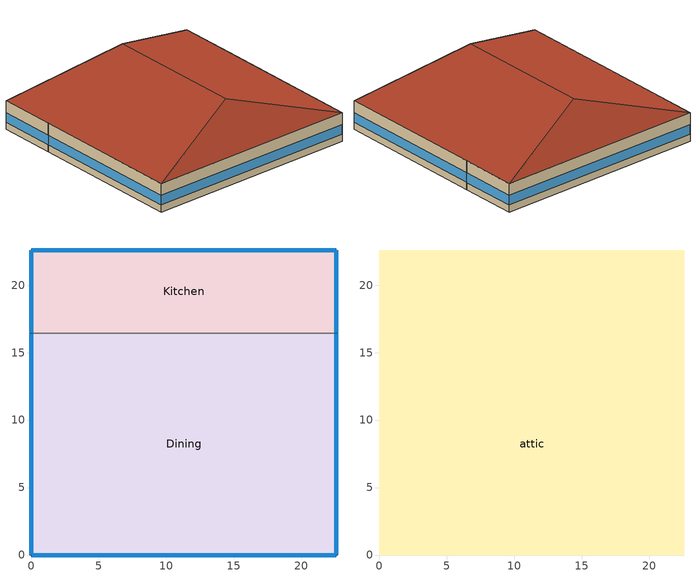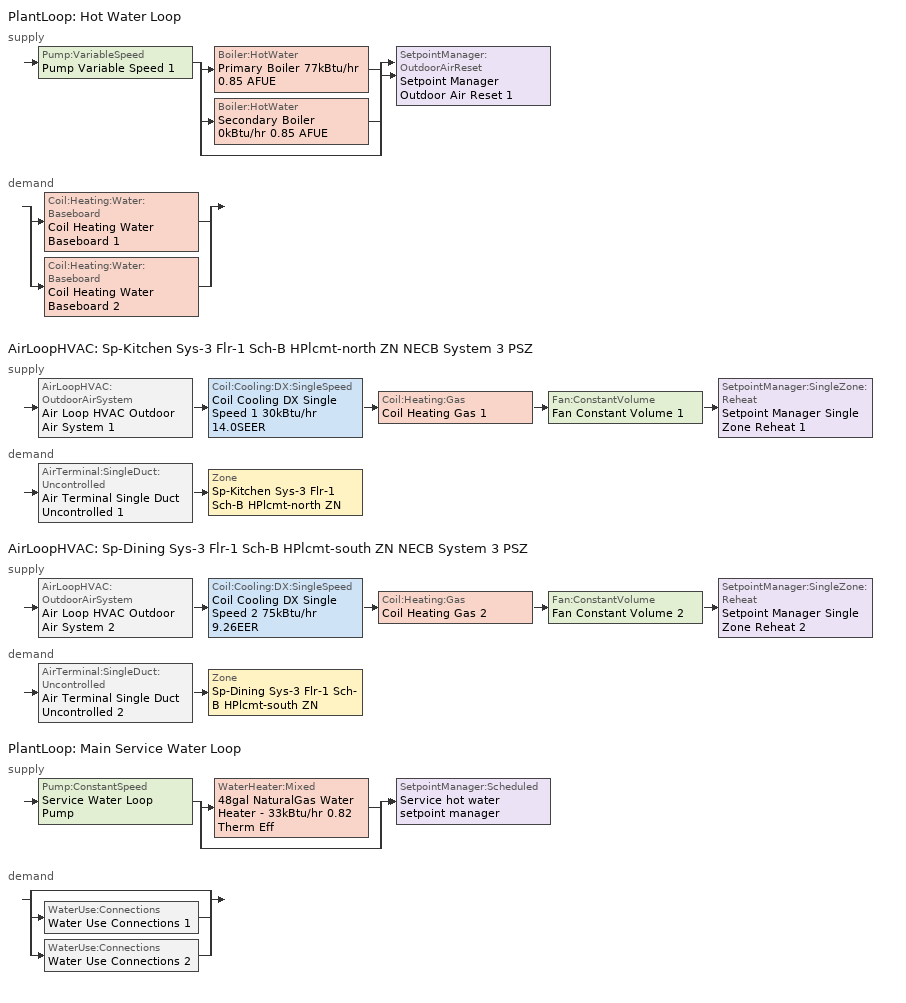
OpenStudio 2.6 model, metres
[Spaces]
Kitchen
 floor ground: 22.61,22.61 22.61,16.44 0,16.44 0,22.61 z0
 wall outside: 22.61,16.44 22.61,22.61 0,22.61 0,16.44 z0:3.05
 wall to Dining: 0,16.44 22.61,16.44 z0:3.05
 window: 22.61,16.47 22.61,22.58 / 0,22.58 0,16.47 z0.76:1.79; 22.58,22.61 0.03,22.61 z0.76:1.78
Dining
 floor ground: 22.61,16.44 22.61,0 0,0 0,16.44 z0
 wall outside: 0,16.44 0,0 22.61,0 22.61,16.44 z0:3.05
 window: 22.61,0.03 22.61,16.42 / 0.03,0 22.58,0 / 0,16.42 0,0.03 z0.76:1.78
attic
 floor to Dining: 22.61,16.44 22.61,0 0,0 0,16.44 z3.05
 floor to Kitchen: 22.61,22.61 22.61,16.44 0,16.44 0,22.61 z3.05
 roof outside: 11.3,18.84,6.82 22.61,22.61,3.05 0,22.61,3.05; 11.3,3.77,6.82 0,0,3.05 22.61,0,3.05; 11.3,18.84,6.82 0,22.61,3.05 0,0,3.05 11.3,3.77,6.82; 11.3,3.77,6.82 22.61,0,3.05 22.61,22.61,3.05 11.3,18.84,6.82
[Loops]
PlantLoop 'Hot Water Loop'
 supply: Pump:VariableSpeed 'Pump Variable Speed 1' > split
  | Boiler:HotWater 'Primary Boiler 77kBtu/hr 0.85 AFUE'
  | Boiler:HotWater 'Secondary Boiler 0kBtu/hr 0.85 AFUE'
  | bypass
  join > SetpointManager:OutdoorAirReset 'Setpoint Manager Outdoor Air Reset 1'
 demand: split
  | Coil:Heating:Water:Baseboard 'Coil Heating Water Baseboard 1'
  | Coil:Heating:Water:Baseboard 'Coil Heating Water Baseboard 2'
AirLoopHVAC 'Sp-Kitchen Sys-3 Flr-1 Sch-B HPlcmt-north ZN NECB System 3 PSZ'
 supply: AirLoopHVAC:OutdoorAirSystem 'Air Loop HVAC Outdoor Air System 1' > Coil:Cooling:DX:SingleSpeed 'Coil Cooling DX Single Speed 1 30kBtu/hr 14.0SEER' > Coil:Heating:Gas 'Coil Heating Gas 1' > Fan:ConstantVolume 'Fan Constant Volume 1' > SetpointManager:SingleZone:Reheat 'Setpoint Manager Single Zone Reheat 1'
 demand: AirTerminal:SingleDuct:Uncontrolled 'Air Terminal Single Duct Uncontrolled 1' > Zone 'Sp-Kitchen Sys-3 Flr-1 Sch-B HPlcmt-north ZN'
AirLoopHVAC 'Sp-Dining Sys-3 Flr-1 Sch-B HPlcmt-south ZN NECB System 3 PSZ'
 supply: AirLoopHVAC:OutdoorAirSystem 'Air Loop HVAC Outdoor Air System 2' > Coil:Cooling:DX:SingleSpeed 'Coil Cooling DX Single Speed 2 75kBtu/hr 9.26EER' > Coil:Heating:Gas 'Coil Heating Gas 2' > Fan:ConstantVolume 'Fan Constant Volume 2' > SetpointManager:SingleZone:Reheat 'Setpoint Manager Single Zone Reheat 2'
 demand: AirTerminal:SingleDuct:Uncontrolled 'Air Terminal Single Duct Uncontrolled 2' > Zone 'Sp-Dining Sys-3 Flr-1 Sch-B HPlcmt-south ZN'
PlantLoop 'Main Service Water Loop'
 supply: Pump:ConstantSpeed 'Service Water Loop Pump' > split
  | WaterHeater:Mixed '48gal NaturalGas Water Heater - 33kBtu/hr 0.82 Therm Eff'
  | bypass
  join > SetpointManager:Scheduled 'Service hot water setpoint manager'
 demand: split
  | bypass
  | WaterUse:Connections 'Water Use Connections 1'
  | WaterUse:Connections 'Water Use Connections 2'
[Site]
Calgary Intl AP_AB_CAN: Latitude {deg}=51.114; Longitude {deg}=-114.02; Time Zone {hr}=-7; Elevation {m}=1084.1; Terrain=City
[Building]
FullServiceRestaurant-CAN_AB_Calgary.Intl.AP.718770_CWEC2016.epw created: 2018-10-11 19:13:14 +0000: North Axis {deg}=0; Default Construction Set=BTAP-Mass at hdd = 5000.0; Standards Number of Stories=1; Standards Number of Above Ground Stories=1; Standards Building Type=FullServiceRestaurant
[Site:WaterMainsTemperature]
Calculation Method=Correlation; Annual Average Outdoor Air Temperature {C}=5; Maximum Difference In Monthly Average Outdoor Air Temperatures {deltaC}=23.3
[Site:GroundTemperature:BuildingSurface]
19.527, 19.502, 19.536, 19.598, 20.002, 21.64, 22.225, 22.375, 21.449, 20.121, 19.802, 19.633
[ClimateZones]
Climate Zone Institution Name 2=CEC; Climate Zone Document Name 2=California Climate Zone Descriptions; Climate Zone Document Year 2=1995
[SizingPeriod:DesignDay] Barometric Pressure {Pa}=88961; Sky Clearness=0; Rain Indicator=0; Snow Indicator=0; Day of Month=21; Daylight Saving Time Indicator=0; Humidity Indicating Type=Wetbulb; Dry-Bulb Temperature Range Modifier Type=DefaultMultipliers
Name | Maximum Dry-Bulb Temperature {C} | Daily Dry-Bulb Temperature Range {deltaC} | Humidity Indicating Conditions at Maximum Dry-Bulb | Wind Speed {m/s} | Wind Direction {deg} | Month | Day Type | Solar Model Indicator | ASHRAE Taub | ASHRAE Taud
Calgary Intl AP Ann Clg .4% Condns DB=>MWB | 28.5 | 12.1 | 16.1 | 4.5 | 160 | 7 | SummerDesignDay | ASHRAETau | 0.339 | 2.421
Calgary Intl AP Ann Htg 99.6% Condns DB | -28.5 | 0 | -28.5 | 2.9 | 200 | 1 | WinterDesignDay | ASHRAEClearSky
[Material:NoMass] Roughness=Smooth; Thermal Absorptance=0.9; Solar Absorptance=0.7
Name | Thermal Resistance {m2-K/W} | Visible Absorptance
Typical Carpet Pad | 0.21648 | 0.8
Typical Insulation 1 | 5.91238 | 0.7
Typical Insulation 2 | 4.49096 | 0.7
Typical Insulation 3 | 6.17282 | 0.7
Typical Carpet Pad 2 | 1.25503 | 0.8
Typical Carpet Pad 3 | 3.45515 | 0.8
Typical Insulation 4 | 0.454528 | 0.7
Typical Insulation 5 | 0.454545 | 0.7
[Material]
Name | Roughness | Thickness {m} | Conductivity {W/m-K} | Density {kg/m3} | Specific Heat {J/kg-K} | Thermal Absorptance | Solar Absorptance | Visible Absorptance
100mm Normalweight concrete floor | MediumSmooth | 0.1016 | 2.31 | 2322 | 832
G01 13mm gypsum board | Smooth | 0.0127 | 0.16 | 800 | 1090 | 0.9 | 0.7 | 0.5
G05 25mm wood | MediumSmooth | 0.0254 | 0.15 | 608 | 1630 | 0.9 | 0.5 | 0.5
4 in. Normalweight Concrete Floor | MediumRough | 0.1016 | 2.31 | 2322 | 832 | 0.9 | 0.7 | 0.7
1IN Stucco | Smooth | 0.0253 | 0.6918 | 1858 | 837 | 0.9 | 0.7 | 0.92
8IN CONCRETE HW RefBldg | Rough | 0.2032 | 1.311 | 2240 | 836.8 | 0.9 | 0.7 | 0.7
1/2IN Gypsum | Smooth | 0.0127 | 0.16 | 784.9 | 830 | 0.9 | 0.4 | 0.4
Metal Roof Surface; F08 Metal surface | Smooth | 0.0008 | 45.28 | 7824 | 500 | 0.9 | 0.7 | 0.7
6 in. Normalweight Concrete Floor | MediumRough | 0.1524 | 2.31 | 2322 | 832 | 0.9 | 0.7 | 0.7
[Construction]
BTAP-Int-Floor: 100mm Normalweight concrete floor, Typical Carpet Pad
BTAP-Int-Wall: G01 13mm gypsum board, G01 13mm gypsum board
BTAP-Int-Ceiling: Typical Carpet Pad, 100mm Normalweight concrete floor
BTAP-Ext-DaylightDiffuser: SimpleGlazing
BTAP-Int-Door: G05 25mm wood
BTAP-Ext-Floor-Mass:U-0.162: Typical Insulation 1, 4 in. Normalweight Concrete Floor, Typical Carpet Pad
BTAP-Ext-Wall-Mass:U-0.21: 1IN Stucco, 8IN CONCRETE HW RefBldg, Typical Insulation 2, 1/2IN Gypsum
BTAP-Ext-Roof-Metal:U-0.162: Metal Roof Surface, Typical Insulation 3
BTAP-Grnd-Floor-Mass:U-0.757: 6 in. Normalweight Concrete Floor, Typical Carpet Pad 2
BTAP-Grnd-Roof-Mass:U-0.284: 6 in. Normalweight Concrete Floor, Typical Carpet Pad 3
BTAP-Ext-Door:U-2.2: F08 Metal surface, Typical Insulation 4
BTAP-Ext-OverHeadDoor:U-2.2: Typical Insulation 5
[DefaultConstructionSet]
BTAP-Mass at hdd = 5000.0: Default Exterior Surface Constructions=BTAP-Mass at hdd = 5000.0; Default Interior Surface Constructions=Default Surface Constructions 2; Default Ground Contact Surface Constructions=BTAP-Mass at hdd = 5000.0 1; Default Exterior SubSurface Constructions=BTAP-Mass at hdd = 5000.0; Default Interior SubSurface Constructions=Default Sub Surface Constructions 2; Interior Partition Construction=BTAP-Int-Door
[DefaultSurfaceConstructions]
Name | Floor Construction | Wall Construction | Roof Ceiling Construction
Default Surface Constructions 2 | BTAP-Int-Floor | BTAP-Int-Wall | BTAP-Int-Ceiling
BTAP-Mass at hdd = 5000.0 | BTAP-Ext-Floor-Mass:U-0.162 | BTAP-Ext-Wall-Mass:U-0.21 | BTAP-Ext-Roof-Metal:U-0.162
BTAP-Mass at hdd = 5000.0 1 | BTAP-Grnd-Floor-Mass:U-0.757 | BTAP-Grnd-Roof-Mass:U-0.284 | BTAP-Grnd-Roof-Mass:U-0.284
[DefaultSubSurfaceConstructions] Fixed Window Construction=BTAP-Ext-DaylightDiffuser; Operable Window Construction=BTAP-Ext-DaylightDiffuser
Name | Door Construction | Glass Door Construction | Overhead Door Construction | Skylight Construction | Tubular Daylight Dome Construction | Tubular Daylight Diffuser Construction
Default Sub Surface Constructions 2 | BTAP-Int-Door
BTAP-Mass at hdd = 5000.0 | BTAP-Ext-Door:U-2.2 | BTAP-Ext-DaylightDiffuser | BTAP-Ext-OverHeadDoor:U-2.2 | BTAP-Ext-DaylightDiffuser | BTAP-Ext-DaylightDiffuser | BTAP-Ext-DaylightDiffuser
[WindowMaterial:SimpleGlazingSystem]
SimpleGlazing: U-Factor {W/m2-K}=2.2; Solar Heat Gain Coefficient=0.6; Visible Transmittance=0.21
[Space]
Name | Space Type | Building Story | Thermal Zone | Part of Total Floor Area
Kitchen | Space Function Food preparation area | Building Story 1 | Sp-Kitchen Sys-3 Flr-1 Sch-B HPlcmt-north ZN | Yes
Dining | Space Function Dining area - family dining | Building Story 1 | Sp-Dining Sys-3 Flr-1 Sch-B HPlcmt-south ZN | Yes
attic | Space Function - undefined - | Building Story 2 | Sp-attic Sys-0 Flr-2 Sch-- undefined - HPlcmt-core ZN | No
[BuildingStory]
Name | Nominal Z Coordinate {m}
Building Story 1 | 0
Building Story 2 | 3.0488
[SpaceType] Standards Building Type=Space Function
Name | Default Schedule Set | Design Specification Outdoor Air Object | Standards Space Type
Space Function - undefined - | Space Function - undefined - Schedule Set | Space Function - undefined - Ventilation | - undefined -
Space Function Dining area - family dining | Space Function Dining area - family dining Schedule Set | Space Function Dining area - family dining Ventilation | Dining area - family dining
Space Function Food preparation area | Space Function Food preparation area Schedule Set | Space Function Food preparation area Ventilation | Food preparation area
[DesignSpecification:OutdoorAir] Outdoor Air Flow per Person {m3/s-person}=0; Outdoor Air Flow Air Changes per Hour {1/hr}=0
Name | Outdoor Air Flow per Floor Area {m3/s-m2} | Outdoor Air Method | Outdoor Air Flow Rate {m3/s}
Space Function - undefined - Ventilation | 0
Space Function Dining area - family dining Ventilation | 0.0035814 | Sum | 0
Space Function Food preparation area Ventilation | 0.0013716 | Sum | 0
[DefaultScheduleSet] Infiltration Schedule=Always On
Name | Number of People Schedule | People Activity Level Schedule | Lighting Schedule | Electric Equipment Schedule
Space Function - undefined - Schedule Set
Space Function Dining area - family dining Schedule Set; Space Function Food preparation area Schedule Set | NECB-B-Occupancy | NECB-Activity | NECB-B-Occupancy-NECB-B-Lighting-0.0-0.0-0.67-Light Ruleset | NECB-B-Electric-Equipment
[ThermostatSetpoint:DualSetpoint]
Name | Heating Setpoint Temperature Schedule | Cooling Setpoint Temperature Schedule
Space Function - undefined - Thermostat 2
Space Function Food preparation area Thermostat 2; Space Function Dining area - family dining Thermostat 2 | NECB-B-Thermostat Setpoint-Heating | NECB-B-Thermostat Setpoint-Cooling
[People:Definition] Number of People Calculation Method=People/Area; Fraction Radiant=0.3
Name | People per Space Floor Area {person/m2}
Space Function Dining area - family dining People Definition | 0.100036
Space Function Food preparation area People Definition | 0.0500182
[People] Work Efficiency Schedule=Work Efficiency Schedule; Clothing Insulation Schedule=Clothing Schedule; Air Velocity Schedule=Air Velocity Schedule; Multiplier=1
Name | People Definition | Space or SpaceType
Space Function Dining area - family dining People | Space Function Dining area - family dining People Definition | Space Function Dining area - family dining
Space Function Food preparation area People | Space Function Food preparation area People Definition | Space Function Food preparation area
[Lights:Definition] Design Level Calculation Method=Watts/Area; Fraction Radiant=0.5; Fraction Visible=0.2
Name | Watts per Space Floor Area {W/m2}
Space Function Dining area - family dining Lights Definition | 9.60349
Space Function Food preparation area Lights Definition | 13.1048
[Lights] Fraction Replaceable=1
Name | Lights Definition | Space or SpaceType
Space Function Dining area - family dining Lights | Space Function Dining area - family dining Lights Definition | Space Function Dining area - family dining
Space Function Food preparation area Lights | Space Function Food preparation area Lights Definition | Space Function Food preparation area
[ElectricEquipment:Definition] Design Level Calculation Method=Watts/Area; Fraction Radiant=0.5
Name | Watts per Space Floor Area {W/m2}
Space Function Dining area - family dining Elec Equip Definition | 1.00036
Space Function Food preparation area Elec Equip Definition | 10.0036
[ElectricEquipment]
Name | Electric Equipment Definition | Space or SpaceType
Space Function Dining area - family dining Elec Equip | Space Function Dining area - family dining Elec Equip Definition | Space Function Dining area - family dining
Space Function Food preparation area Elec Equip | Space Function Food preparation area Elec Equip Definition | Space Function Food preparation area
[SpaceInfiltration:DesignFlowRate] Schedule=Always On Discrete; Design Flow Rate Calculation Method=Flow/ExteriorArea; Flow per Exterior Surface Area {m3/s-m2}=0.00025; Constant Term Coefficient=0; Temperature Term Coefficient=0; Velocity Term Coefficient=0.224; Velocity Squared Term Coefficient=0
Name | Space or SpaceType
attic Infiltration | attic
Dining Infiltration | Dining
Kitchen Infiltration | Kitchen
[ThermalZone] Use Ideal Air Loads=No
Name | Thermostat
Sp-attic Sys-0 Flr-2 Sch-- undefined - HPlcmt-core ZN | Space Function - undefined - Thermostat 2
Sp-Kitchen Sys-3 Flr-1 Sch-B HPlcmt-north ZN | Space Function Food preparation area Thermostat 2
Sp-Dining Sys-3 Flr-1 Sch-B HPlcmt-south ZN | Space Function Dining area - family dining Thermostat 2
[Sizing:Zone] Zone Cooling Design Supply Air Temperature Input Method=SupplyAirTemperature; Zone Cooling Design Supply Air Temperature Difference {deltaC}=11.11; Zone Heating Design Supply Air Temperature Input Method=SupplyAirTemperature; Zone Heating Design Supply Air Temperature Difference {deltaC}=11.11; Zone Cooling Design Supply Air Humidity Ratio {kg-H2O/kg-air}=0.0085; Zone Heating Design Supply Air Humidity Ratio {kg-H2O/kg-air}=0.008; Cooling Design Air Flow Method=DesignDay; Heating Design Air Flow Method=DesignDay; Account for Dedicated Outdoor Air System=No; Dedicated Outdoor Air System Control Strategy=NeutralSupplyAir; Dedicated Outdoor Air Low Setpoint Temperature for Design {C}=autosize; Dedicated Outdoor Air High Setpoint Temperature for Design {C}=autosize
Name | Zone Cooling Design Supply Air Temperature {C} | Zone Heating Design Supply Air Temperature {C} | Zone Heating Sizing Factor | Zone Cooling Sizing Factor
Sp-attic Sys-0 Flr-2 Sch-- undefined - HPlcmt-core ZN | 14 | 40
Sp-Kitchen Sys-3 Flr-1 Sch-B HPlcmt-north ZN; Sp-Dining Sys-3 Flr-1 Sch-B HPlcmt-south ZN | 13 | 43 | 1.3 | 1.1
[Zone equipment]
Sp-Kitchen Sys-3 Flr-1 Sch-B HPlcmt-north ZN: Air Terminal Single Duct Uncontrolled 1, Zone HVAC Baseboard Convective Water 1
Sp-Dining Sys-3 Flr-1 Sch-B HPlcmt-south ZN: Air Terminal Single Duct Uncontrolled 2, Zone HVAC Baseboard Convective Water 2
[PlantLoop] Glycol Concentration=0; Plant Loop Volume {m3}=Autocalculate; Load Distribution Scheme=Optimal
Name | Fluid Type | Maximum Loop Temperature {C} | Minimum Loop Temperature {C}
Hot Water Loop | Water
Main Service Water Loop |  | 60 | 10
[Sizing:Plant] Loop Type=Heating; Sizing Option=NonCoincident; Zone Timesteps in Averaging Window=1; Coincident Sizing Factor Mode=None
Name | Design Loop Exit Temperature {C} | Loop Design Temperature Difference {deltaC}
Hot Water Loop | 82 | 16
Main Service Water Loop | 60 | 5
[Pump:VariableSpeed]
Pump Variable Speed 1: Motor Efficiency=0.855; Pump Control Type=Intermittent; Skin Loss Radiative Fraction=0.5; Design Power Sizing Method=PowerPerFlowPerPressure; Design Electric Power per Unit Flow Rate {W/(m3/s)}=348701.1; Design Shaft Power per Unit Flow Rate per Unit Head {W-s/m3-Pa}=1.43472; Design Minimum Flow Rate Fraction=0
[Boiler:HotWater] Fuel Type=NaturalGas; Nominal Thermal Efficiency=0.85; Normalized Boiler Efficiency Curve=BOILER-EFFFPLR-NECB2011; Water Outlet Upper Temperature Limit {C}=99; Boiler Flow Mode=ConstantFlow; Parasitic Electric Load {W}=0; Sizing Factor=1
Name | Nominal Capacity {W}
Primary Boiler 77kBtu/hr 0.85 AFUE | 22672.5
Secondary Boiler 0kBtu/hr 0.85 AFUE | 0.001
[SetpointManager:OutdoorAirReset]
Setpoint Manager Outdoor Air Reset 1: Control Variable=Temperature; Setpoint at Outdoor Low Temperature {C}=82; Outdoor Low Temperature {C}=-16; Setpoint at Outdoor High Temperature {C}=60; Outdoor High Temperature {C}=0
[AirLoopHVAC] Design Supply Air Flow Rate {m3/s}=AutoSize
Name | Availability Schedule
Sp-Kitchen Sys-3 Flr-1 Sch-B HPlcmt-north ZN NECB System 3 PSZ | Sp-Kitchen Sys-3 Flr-1 Sch-B HPlcmt-north ZN NECB System 3 PSZ Occ Sch
Sp-Dining Sys-3 Flr-1 Sch-B HPlcmt-south ZN NECB System 3 PSZ | Sp-Dining Sys-3 Flr-1 Sch-B HPlcmt-south ZN NECB System 3 PSZ Occ Sch
[Sizing:System] Type of Load to Size On=Sensible; Design Outdoor Air Flow Rate {m3/s}=Autosize; Minimum System Air Flow Ratio=1; Preheat Design Temperature {C}=7; Preheat Design Humidity Ratio {kg-H2O/kg-Air}=0.008; Precool Design Temperature {C}=13; Precool Design Humidity Ratio {kg-H2O/kg-Air}=0.008; Central Cooling Design Supply Air Temperature {C}=13; Central Heating Design Supply Air Temperature {C}=43; Sizing Option=NonCoincident; 100% Outdoor Air in Cooling=No; 100% Outdoor Air in Heating=No; Central Cooling Design Supply Air Humidity Ratio {kg-H2O/kg-Air}=0.0085; Central Heating Design Supply Air Humidity Ratio {kg-H2O/kg-Air}=0.008; Cooling Design Air Flow Method=DesignDay; Cooling Design Air Flow Rate {m3/s}=0; Heating Design Air Flow Method=DesignDay; Heating Design Air Flow Rate {m3/s}=0; System Outdoor Air Method=ZoneSum; Zone Maximum Outdoor Air Fraction=1; Cooling Supply Air Flow Rate Per Floor Area {m3/s-m2}=0.00996765; Cooling Fraction of Autosized Cooling Supply Air Flow Rate=1; Cooling Supply Air Flow Rate Per Unit Cooling Capacity {m3/s-W}=3.94755e-05; Heating Supply Air Flow Rate Per Floor Area {m3/s-m2}=0.00996765; Heating Fraction of Autosized Heating Supply Air Flow Rate=1; Heating Fraction of Autosized Cooling Supply Air Flow Rate=1; Heating Supply Air Flow Rate Per Unit Heating Capacity {m3/s-W}=3.15882e-05; Cooling Design Capacity Method=CoolingDesignCapacity; Cooling Design Capacity {W}=autosize; Cooling Design Capacity Per Floor Area {W/m2}=234.7; Fraction of Autosized Cooling Design Capacity=1; Heating Design Capacity Method=HeatingDesignCapacity; Heating Design Capacity {W}=autosize; Heating Design Capacity Per Floor Area {W/m2}=157; Fraction of Autosized Heating Design Capacity=1; Central Cooling Capacity Control Method=OnOff
Sp-Kitchen Sys-3 Flr-1 Sch-B HPlcmt-north ZN NECB System 3 PSZ; Sp-Dining Sys-3 Flr-1 Sch-B HPlcmt-south ZN NECB System 3 PSZ
[Fan:ConstantVolume] Availability Schedule=Always On Discrete; Fan Efficiency=0.39975; Pressure Rise {Pa}=640; Maximum Flow Rate {m3/s}=AutoSize; Motor Efficiency=0.615
Fan Constant Volume 1; Fan Constant Volume 2
[Coil:Heating:Gas] Availability Schedule=Always On Discrete; Nominal Capacity {W}=AutoSize; Parasitic Electric Load {W}=0; Part Load Fraction Correlation Curve=FURNACE-EFFPLR-NECB2011; Parasitic Gas Load {W}=0
Name | Gas Burner Efficiency
Coil Heating Gas 1 | 0.924
Coil Heating Gas 2 | 0.81
[Coil:Cooling:DX:SingleSpeed] Availability Schedule=Always On Discrete; Rated Total Cooling Capacity {W}=autosize; Rated Sensible Heat Ratio=autosize; Rated Air Flow Rate {m3/s}=autosize; Rated Evaporator Fan Power Per Volume Flow Rate {W/(m3/s)}=773.3; Total Cooling Capacity Function of Temperature Curve=DXCOOL-NECB2011-REF-CAPFT; Total Cooling Capacity Function of Flow Fraction Curve=DXCOOL-NECB2011-REF-CAPFFLOW; Energy Input Ratio Function of Temperature Curve=DXCOOL-NECB2011-REF-COOLEIRFT; Energy Input Ratio Function of Flow Fraction Curve=DXCOOL-NECB2011-REF-COOLEIRFFLOW; Part Load Fraction Correlation Curve=DXCOOL-NECB2011-REF-COOLPLFFPLR; Condenser Type=AirCooled; Evaporative Condenser Effectiveness=0; Evaporative Condenser Air Flow Rate {m3/s}=Autosize; Evaporative Condenser Pump Rated Power Consumption {W}=Autosize; Crankcase Heater Capacity {W}=0; Maximum Outdoor Dry-Bulb Temperature for Crankcase Heater Operation {C}=0; Basin Heater Capacity {W/K}=0; Basin Heater Setpoint Temperature {C}=10
Name | Rated COP {W/W}
Coil Cooling DX Single Speed 1 30kBtu/hr 14.0SEER | 3.8248
Coil Cooling DX Single Speed 2 75kBtu/hr 9.26EER | 3.18447
[Controller:OutdoorAir] Minimum Outdoor Air Flow Rate {m3/s}=autosize; Maximum Outdoor Air Flow Rate {m3/s}=Autosize; Economizer Control Action Type=ModulateFlow; Lockout Type=NoLockout; Minimum Limit Type=FixedMinimum; High Humidity Control=No; Heat Recovery Bypass Control Type=BypassWhenWithinEconomizerLimits
Name | Economizer Control Type | Economizer Maximum Limit Dry-Bulb Temperature {C} | Economizer Maximum Limit Enthalpy {J/kg} | Economizer Minimum Limit Dry-Bulb Temperature {C} | Minimum Outdoor Air Schedule | Controller Mechanical Ventilation
Controller Outdoor Air 1 | NoEconomizer | 28 | 64000 | -100 | Sp-Kitchen Sys-3 Flr-1 Sch-B HPlcmt-north ZN NECB System 3 PSZ Occ Sch | Controller Mechanical Ventilation 1
Controller Outdoor Air 2 | DifferentialEnthalpy |  |  |  | Sp-Dining Sys-3 Flr-1 Sch-B HPlcmt-south ZN NECB System 3 PSZ Occ Sch | Controller Mechanical Ventilation 2
[Controller:MechanicalVentilation] Availability Schedule=Always On Discrete; System Outdoor Air Method=ZoneSum
Controller Mechanical Ventilation 1; Controller Mechanical Ventilation 2
[AirLoopHVAC:OutdoorAirSystem]
Name | Controller
Air Loop HVAC Outdoor Air System 1 | Controller Outdoor Air 1
Air Loop HVAC Outdoor Air System 2 | Controller Outdoor Air 2
[SetpointManager:SingleZone:Reheat] Minimum Supply Air Temperature {C}=13; Maximum Supply Air Temperature {C}=43
Name | Control Zone
Setpoint Manager Single Zone Reheat 1 | Sp-Kitchen Sys-3 Flr-1 Sch-B HPlcmt-north ZN
Setpoint Manager Single Zone Reheat 2 | Sp-Dining Sys-3 Flr-1 Sch-B HPlcmt-south ZN
[AirTerminal:SingleDuct:Uncontrolled] Availability Schedule=Always On Discrete; Maximum Air Flow Rate {m3/s}=AutoSize
Air Terminal Single Duct Uncontrolled 1; Air Terminal Single Duct Uncontrolled 2
[Coil:Heating:Water:Baseboard] Heating Design Capacity Method=HeatingDesignCapacity; Heating Design Capacity {W}=autosize; Heating Design Capacity Per Floor Area {W/m2}=0; Fraction of Autosized Heating Design Capacity=0.8
Coil Heating Water Baseboard 1; Coil Heating Water Baseboard 2
[ZoneHVAC:Baseboard:Convective:Water] Availability Schedule=Always On Discrete
Name | Heating Coil
Zone HVAC Baseboard Convective Water 1 | Coil Heating Water Baseboard 1
Zone HVAC Baseboard Convective Water 2 | Coil Heating Water Baseboard 2
[SetpointManager:Scheduled]
Service hot water setpoint manager: Control Variable=Temperature; Schedule=Service Water Loop Temp - 140F
[Pump:ConstantSpeed]
Service Water Loop Pump: Rated Flow Rate {m3/s}=autosize; Rated Pump Head {Pa}=226.454; Rated Power Consumption {W}=autosize; Motor Efficiency=0.7; Fraction of Motor Inefficiencies to Fluid Stream=0; Pump Control Type=Intermittent; Design Power Sizing Method=PowerPerFlowPerPressure; Design Electric Power per Unit Flow Rate {W/(m3/s)}=348701.1; Design Shaft Power per Unit Flow Rate per Unit Head {W-s/m3-Pa}=1.28205
[WaterHeater:Mixed]
48gal NaturalGas Water Heater - 33kBtu/hr 0.82 Therm Eff: Tank Volume {m3}=0.18232; Setpoint Temperature Schedule=Service Water Loop Temp - 140F; Deadband Temperature Difference {deltaC}=2; Maximum Temperature Limit {C}=82.2222; Heater Control Type=Cycle; Heater Maximum Capacity {W}=9526.21; Heater Fuel Type=NaturalGas; Heater Thermal Efficiency=0.82; Part Load Factor Curve=SWH-EFFFPLR-NECB2011; Off Cycle Parasitic Fuel Consumption Rate {W}=20; Off Cycle Parasitic Fuel Type=NaturalGas; Off Cycle Parasitic Heat Fraction to Tank=0.8; On Cycle Parasitic Fuel Type=NaturalGas; On Cycle Parasitic Heat Fraction to Tank=0; Ambient Temperature Indicator=Schedule; Ambient Temperature Schedule=Water Heater Ambient Temp Schedule - 70F; Off Cycle Loss Coefficient to Ambient Temperature {W/K}=2.93454; On Cycle Loss Coefficient to Ambient Temperature {W/K}=2.93454; Use Side Effectiveness=1; Source Side Effectiveness=1; Use Side Design Flow Rate {m3/s}=autosize; Source Side Design Flow Rate {m3/s}=autosize; Indirect Water Heating Recovery Time {hr}=1.5; Source Side Flow Control Mode=IndirectHeatPrimarySetpoint
[WaterUse:Connections]
Name | Water Use Equipment Name 1
Water Use Connections 1 | Dining Service Water Use 0.38gal/min
Water Use Connections 2 | Kitchen Service Water Use 0.07gal/min
[WaterUse:Equipment:Definition]
Name | Peak Flow Rate {m3/s} | Target Temperature Schedule | Sensible Fraction Schedule | Latent Fraction Schedule
Dining Service Water Use Def 0.38gal/min | 2.36933e-05 | Schedule Ruleset 5 | Schedule Ruleset 3 | Schedule Ruleset 4
Kitchen Service Water Use Def 0.07gal/min | 4.44248e-06 | Schedule Ruleset 8 | Schedule Ruleset 6 | Schedule Ruleset 7
[WaterUse:Equipment] Flow Rate Fraction Schedule=NECB-B-Service Water Heating
Name | Water Use Equipment Definition | Space
Dining Service Water Use 0.38gal/min | Dining Service Water Use Def 0.38gal/min | Dining
Kitchen Service Water Use 0.07gal/min | Kitchen Service Water Use Def 0.07gal/min | Kitchen
[AvailabilityManager:NightCycle] Control Type=CycleOnAny; Thermostat Tolerance {deltaC}=1; Cycling Run Time {s}=3600
Availability Manager Night Cycle 1; Availability Manager Night Cycle 2
[Schedule:Ruleset]
Always On: Default Day Schedule=Always On Default
Clothing Schedule: Default Day Schedule=Clothing Schedule Default Winter Clothes
Air Velocity Schedule: Default Day Schedule=Air Velocity Schedule Default
Work Efficiency Schedule: Default Day Schedule=Work Efficiency Schedule Default
NECB-B-Occupancy: Default Day Schedule=NECB-B-Occupancy Default
NECB-Activity: Default Day Schedule=NECB-Activity Default; Summer Design Day Schedule=NECB-Activity Summer Design Day; Winter Design Day Schedule=NECB-Activity Winter Design Day
NECB-B-Occupancy-NECB-B-Lighting-0.0-0.0-0.67-Light Ruleset: Default Day Schedule=NECB-B-Occupancy-NECB-B-Lighting-0.0-0.0-0.67-Light Default
NECB-B-Electric-Equipment: Default Day Schedule=NECB-B-Electric-Equipment Default
NECB-B-Thermostat Setpoint-Heating: Default Day Schedule=NECB-B-Thermostat Setpoint-Heating Default
NECB-B-Thermostat Setpoint-Cooling: Default Day Schedule=NECB-B-Thermostat Setpoint-Cooling Default
Service Water Loop Temp - 140F: Default Day Schedule=Service Water Loop Temp - 140F Default
Water Heater Ambient Temp Schedule - 70F: Default Day Schedule=Water Heater Ambient Temp Schedule - 70F Default
Schedule Ruleset 3: Default Day Schedule=Schedule Day 5
Schedule Ruleset 4: Default Day Schedule=Schedule Day 6
Schedule Ruleset 5: Default Day Schedule=Schedule Day 7
NECB-B-Service Water Heating: Default Day Schedule=NECB-B-Service Water Heating Default
Schedule Ruleset 6: Default Day Schedule=Schedule Day 8
Schedule Ruleset 7: Default Day Schedule=Schedule Day 9
Schedule Ruleset 8: Default Day Schedule=Schedule Day 10
Sp-Dining Sys-3 Flr-1 Sch-B HPlcmt-south ZN NECB System 3 PSZ Occ Sch: Default Day Schedule=Sp-Dining Sys-3 Flr-1 Sch-B HPlcmt-south ZN NECB System 3 PSZ Occ Sch Default; Summer Design Day Schedule=Sp-Dining Sys-3 Flr-1 Sch-B HPlcmt-south ZN NECB System 3 PSZ Occ Sch Summer Design Day; Winter Design Day Schedule=Sp-Dining Sys-3 Flr-1 Sch-B HPlcmt-south ZN NECB System 3 PSZ Occ Sch Winter Design Day
Sp-Kitchen Sys-3 Flr-1 Sch-B HPlcmt-north ZN NECB System 3 PSZ Occ Sch: Default Day Schedule=Sp-Kitchen Sys-3 Flr-1 Sch-B HPlcmt-north ZN NECB System 3 PSZ Occ Sch Default; Summer Design Day Schedule=Sp-Kitchen Sys-3 Flr-1 Sch-B HPlcmt-north ZN NECB System 3 PSZ Occ Sch Summer Design Day; Winter Design Day Schedule=Sp-Kitchen Sys-3 Flr-1 Sch-B HPlcmt-north ZN NECB System 3 PSZ Occ Sch Winter Design Day
[Schedule:Day]
Always On Default; Clothing Schedule Default Winter Clothes; Sp-Dining Sys-3 Flr-1 Sch-B HPlcmt-south ZN NECB System 3 PSZ Occ Sch Default; Sp-Dining Sys-3 Flr-1 Sch-B HPlcmt-south ZN NECB System 3 PSZ Occ Sch Winter Design Day; Sp-Dining Sys-3 Flr-1 Sch-B HPlcmt-south ZN NECB System 3 PSZ Occ Sch Summer Design Day; Sp-Kitchen Sys-3 Flr-1 Sch-B HPlcmt-north ZN NECB System 3 PSZ Occ Sch Default; Sp-Kitchen Sys-3 Flr-1 Sch-B HPlcmt-north ZN NECB System 3 PSZ Occ Sch Winter Design Day; Sp-Kitchen Sys-3 Flr-1 Sch-B HPlcmt-north ZN NECB System 3 PSZ Occ Sch Summer Design Day: 24, 0, 1
Clothing Schedule Summer Clothes: 24, 0, 0.5
Air Velocity Schedule Default; Schedule Day 5; Schedule Day 8: 24, 0, 0.2
Work Efficiency Schedule Default: 24, 0, 0
NECB-B-Occupancy Default; NECB-B-Occupancy Default|Wkdy Day: 1, 0, 0.3, 2, 0, 0.1, 9, 0, 0, 10, 0, 0.1, 11, 0, 0.2, 12, 0, 0.5, 13, 0, 0.9, 14, 0, 0.8, 15, 0, 0.5, 17, 0, 0.2, 18, 0, 0.3, 19, 0, 0.6, 22, 0, 0.9, 23, 0, 0.6, 24, 0, 0.4
NECB-B-Occupancy Sat Day: 1, 0, 0.5, 2, 0, 0.3, 9, 0, 0, 10, 0, 0.1, 11, 0, 0.2, 12, 0, 0.5, 13, 0, 0.9, 14, 0, 0.8, 15, 0, 0.5, 17, 0, 0.2, 18, 0, 0.3, 19, 0, 0.6, 22, 0, 0.9, 24, 0, 0.6
NECB-B-Occupancy Sun|Hol Day: 1, 0, 0.1, 2, 0, 0.3, 10, 0, 0, 11, 0, 0.1, 12, 0, 0.4, 14, 0, 0.5, 15, 0, 0.4, 18, 0, 0.2, 19, 0, 0.5, 21, 0, 0.7, 22, 0, 0.5, 23, 0, 0.3, 24, 0, 0.1
NECB-Activity Default; NECB-Activity Winter Design Day; NECB-Activity Summer Design Day: 24, 0, 130
NECB-B-Occupancy-NECB-B-Lighting-0.0-0.0-0.67-Light Default; NECB-B-Occupancy-NECB-B-Lighting-0.0-0.0-0.67-Default|Wkdy-Light Day; NECB-B-Occupancy-NECB-B-Lighting-0.0-0.0-0.67-Sat-Light Day; NECB-B-Electric-Equipment Default; NECB-B-Electric-Equipment Default|Wkdy Day; NECB-B-Electric-Equipment Sat Day: 1, 0, 0.9, 2, 0, 0.5, 9, 0, 0.1, 10, 0, 0.5, 11, 0, 0.7, 24, 0, 0.9
NECB-B-Occupancy-NECB-B-Lighting-0.0-0.0-0.67-Sun|Hol-Light Day; NECB-B-Electric-Equipment Sun|Hol Day: 2, 0, 0.5, 10, 0, 0.1, 11, 0, 0.5, 23, 0, 0.9, 24, 0, 0.5
NECB-B-Thermostat Setpoint-Heating Default; NECB-B-Thermostat Setpoint-Heating Default|Wkdy Day; NECB-B-Thermostat Setpoint-Heating Sat Day: 2, 0, 22, 8, 0, 18, 9, 0, 20, 24, 0, 22
NECB-B-Thermostat Setpoint-Heating Sun|Hol Day: 1, 0, 18, 2, 0, 22, 9, 0, 18, 10, 0, 20, 23, 0, 22, 24, 0, 18
NECB-B-Thermostat Setpoint-Cooling Default; NECB-B-Thermostat Setpoint-Cooling Default|Wkdy Day; NECB-B-Thermostat Setpoint-Cooling Sat Day: 1, 0, 24, 8, 0, 35, 24, 0, 24
NECB-B-Thermostat Setpoint-Cooling Sun|Hol Day: 9, 0, 35, 23, 0, 24, 24, 0, 35
Service Water Loop Temp - 140F Default; Schedule Day 7; Schedule Day 10: 24, 0, 60
Water Heater Ambient Temp Schedule - 70F Default: 24, 0, 21.1111
Schedule Day 6; Schedule Day 9: 24, 0, 0.05
NECB-B-Service Water Heating Default; NECB-B-Service Water Heating Default|Wkdy Day: 1, 0, 0.6, 2, 0, 0.5, 9, 0, 0.05, 11, 0, 0.7, 12, 0, 0.4, 13, 0, 0.5, 15, 0, 0.6, 16, 0, 0.4, 18, 0, 0.3, 19, 0, 0.4, 20, 0, 0.5, 22, 0, 0.8, 24, 0, 0.9
NECB-B-Service Water Heating Sat Day: 1, 0, 0.7, 2, 0, 0.6, 9, 0, 0.05, 11, 0, 0.7, 12, 0, 0.4, 13, 0, 0.5, 15, 0, 0.6, 16, 0, 0.4, 18, 0, 0.3, 19, 0, 0.4, 20, 0, 0.5, 22, 0, 0.8, 24, 0, 0.9
NECB-B-Service Water Heating Sun|Hol Day: 1, 0, 0.5, 2, 0, 0.6, 9, 0, 0.05, 11, 0, 0.7, 12, 0, 0.4, 13, 0, 0.5, 15, 0, 0.6, 16, 0, 0.4, 18, 0, 0.3, 19, 0, 0.4, 20, 0, 0.5, 22, 0, 0.8, 24, 0, 0.5
Sp-Dining Sys-3 Flr-1 Sch-B HPlcmt-south ZN NECB System 3 PSZ Occ Sch Monday; Sp-Dining Sys-3 Flr-1 Sch-B HPlcmt-south ZN NECB System 3 PSZ Occ Sch Tuesday; Sp-Dining Sys-3 Flr-1 Sch-B HPlcmt-south ZN NECB System 3 PSZ Occ Sch Wednesday; Sp-Dining Sys-3 Flr-1 Sch-B HPlcmt-south ZN NECB System 3 PSZ Occ Sch Thursday; Sp-Dining Sys-3 Flr-1 Sch-B HPlcmt-south ZN NECB System 3 PSZ Occ Sch Friday; Sp-Kitchen Sys-3 Flr-1 Sch-B HPlcmt-north ZN NECB System 3 PSZ Occ Sch Monday; Sp-Kitchen Sys-3 Flr-1 Sch-B HPlcmt-north ZN NECB System 3 PSZ Occ Sch Tuesday; Sp-Kitchen Sys-3 Flr-1 Sch-B HPlcmt-north ZN NECB System 3 PSZ Occ Sch Wednesday; Sp-Kitchen Sys-3 Flr-1 Sch-B HPlcmt-north ZN NECB System 3 PSZ Occ Sch Thursday; Sp-Kitchen Sys-3 Flr-1 Sch-B HPlcmt-north ZN NECB System 3 PSZ Occ Sch Friday: 1, 0, 1, 10, 0, 0, 24, 0, 1
Sp-Dining Sys-3 Flr-1 Sch-B HPlcmt-south ZN NECB System 3 PSZ Occ Sch Saturday; Sp-Kitchen Sys-3 Flr-1 Sch-B HPlcmt-north ZN NECB System 3 PSZ Occ Sch Saturday: 2, 0, 1, 10, 0, 0, 24, 0, 1
Sp-Dining Sys-3 Flr-1 Sch-B HPlcmt-south ZN NECB System 3 PSZ Occ Sch Sunday; Sp-Kitchen Sys-3 Flr-1 Sch-B HPlcmt-north ZN NECB System 3 PSZ Occ Sch Sunday: 1, 0, 0, 2, 0, 1, 11, 0, 0, 23, 0, 1, 24, 0, 0
[Schedule:Rule] Date Specification Type=DateRange; Start Day=1
Name | Schedule Ruleset | Rule Order | Day Schedule | Start Month | End Month | End Day | Apply Monday | Apply Tuesday | Apply Wednesday | Apply Thursday | Apply Friday | Apply Saturday | Apply Sunday
Schedule Rule 1 | Clothing Schedule | 0 | Clothing Schedule Summer Clothes | 5 | 9 | 30
Schedule Rule 2 | NECB-B-Occupancy | 2 | NECB-B-Occupancy Default|Wkdy Day | 1 | 12 | 31 | Yes | Yes | Yes | Yes | Yes
Schedule Rule 3 | NECB-B-Occupancy | 1 | NECB-B-Occupancy Sat Day | 1 | 12 | 31 |  |  |  |  |  | Yes
Schedule Rule 4 | NECB-B-Occupancy | 0 | NECB-B-Occupancy Sun|Hol Day | 1 | 12 | 31 |  |  |  |  |  |  | Yes
Schedule Rule 5 | NECB-B-Occupancy-NECB-B-Lighting-0.0-0.0-0.67-Light Ruleset | 2 | NECB-B-Occupancy-NECB-B-Lighting-0.0-0.0-0.67-Default|Wkdy-Light Day | 1 | 12 | 31 | Yes | Yes | Yes | Yes | Yes
Schedule Rule 6 | NECB-B-Occupancy-NECB-B-Lighting-0.0-0.0-0.67-Light Ruleset | 1 | NECB-B-Occupancy-NECB-B-Lighting-0.0-0.0-0.67-Sat-Light Day | 1 | 12 | 31 |  |  |  |  |  | Yes
Schedule Rule 7 | NECB-B-Occupancy-NECB-B-Lighting-0.0-0.0-0.67-Light Ruleset | 0 | NECB-B-Occupancy-NECB-B-Lighting-0.0-0.0-0.67-Sun|Hol-Light Day | 1 | 12 | 31 |  |  |  |  |  |  | Yes
Schedule Rule 8 | NECB-B-Electric-Equipment | 2 | NECB-B-Electric-Equipment Default|Wkdy Day | 1 | 12 | 31 | Yes | Yes | Yes | Yes | Yes
Schedule Rule 9 | NECB-B-Electric-Equipment | 1 | NECB-B-Electric-Equipment Sat Day | 1 | 12 | 31 |  |  |  |  |  | Yes
Schedule Rule 10 | NECB-B-Electric-Equipment | 0 | NECB-B-Electric-Equipment Sun|Hol Day | 1 | 12 | 31 |  |  |  |  |  |  | Yes
Schedule Rule 11 | NECB-B-Thermostat Setpoint-Heating | 2 | NECB-B-Thermostat Setpoint-Heating Default|Wkdy Day | 1 | 12 | 31 | Yes | Yes | Yes | Yes | Yes
Schedule Rule 12 | NECB-B-Thermostat Setpoint-Heating | 1 | NECB-B-Thermostat Setpoint-Heating Sat Day | 1 | 12 | 31 |  |  |  |  |  | Yes
Schedule Rule 13 | NECB-B-Thermostat Setpoint-Heating | 0 | NECB-B-Thermostat Setpoint-Heating Sun|Hol Day | 1 | 12 | 31 |  |  |  |  |  |  | Yes
Schedule Rule 14 | NECB-B-Thermostat Setpoint-Cooling | 2 | NECB-B-Thermostat Setpoint-Cooling Default|Wkdy Day | 1 | 12 | 31 | Yes | Yes | Yes | Yes | Yes
Schedule Rule 15 | NECB-B-Thermostat Setpoint-Cooling | 1 | NECB-B-Thermostat Setpoint-Cooling Sat Day | 1 | 12 | 31 |  |  |  |  |  | Yes
Schedule Rule 16 | NECB-B-Thermostat Setpoint-Cooling | 0 | NECB-B-Thermostat Setpoint-Cooling Sun|Hol Day | 1 | 12 | 31 |  |  |  |  |  |  | Yes
Schedule Rule 17 | NECB-B-Service Water Heating | 2 | NECB-B-Service Water Heating Default|Wkdy Day | 1 | 12 | 31 | Yes | Yes | Yes | Yes | Yes
Schedule Rule 18 | NECB-B-Service Water Heating | 1 | NECB-B-Service Water Heating Sat Day | 1 | 12 | 31 |  |  |  |  |  | Yes
Schedule Rule 19 | NECB-B-Service Water Heating | 0 | NECB-B-Service Water Heating Sun|Hol Day | 1 | 12 | 31 |  |  |  |  |  |  | Yes
Sp-Dining Sys-3 Flr-1 Sch-B HPlcmt-south ZN NECB System 3 PSZ Occ Sch Monday Rule | Sp-Dining Sys-3 Flr-1 Sch-B HPlcmt-south ZN NECB System 3 PSZ Occ Sch | 6 | Sp-Dining Sys-3 Flr-1 Sch-B HPlcmt-south ZN NECB System 3 PSZ Occ Sch Monday | 1 | 12 | 25 | Yes
Sp-Dining Sys-3 Flr-1 Sch-B HPlcmt-south ZN NECB System 3 PSZ Occ Sch Tuesday Rule | Sp-Dining Sys-3 Flr-1 Sch-B HPlcmt-south ZN NECB System 3 PSZ Occ Sch | 5 | Sp-Dining Sys-3 Flr-1 Sch-B HPlcmt-south ZN NECB System 3 PSZ Occ Sch Tuesday | 1 | 12 | 26 |  | Yes
Sp-Dining Sys-3 Flr-1 Sch-B HPlcmt-south ZN NECB System 3 PSZ Occ Sch Wednesday Rule | Sp-Dining Sys-3 Flr-1 Sch-B HPlcmt-south ZN NECB System 3 PSZ Occ Sch | 4 | Sp-Dining Sys-3 Flr-1 Sch-B HPlcmt-south ZN NECB System 3 PSZ Occ Sch Wednesday | 1 | 12 | 27 |  |  | Yes
Sp-Dining Sys-3 Flr-1 Sch-B HPlcmt-south ZN NECB System 3 PSZ Occ Sch Thursday Rule | Sp-Dining Sys-3 Flr-1 Sch-B HPlcmt-south ZN NECB System 3 PSZ Occ Sch | 3 | Sp-Dining Sys-3 Flr-1 Sch-B HPlcmt-south ZN NECB System 3 PSZ Occ Sch Thursday | 1 | 12 | 28 |  |  |  | Yes
Sp-Dining Sys-3 Flr-1 Sch-B HPlcmt-south ZN NECB System 3 PSZ Occ Sch Friday Rule | Sp-Dining Sys-3 Flr-1 Sch-B HPlcmt-south ZN NECB System 3 PSZ Occ Sch | 2 | Sp-Dining Sys-3 Flr-1 Sch-B HPlcmt-south ZN NECB System 3 PSZ Occ Sch Friday | 1 | 12 | 29 |  |  |  |  | Yes
Sp-Dining Sys-3 Flr-1 Sch-B HPlcmt-south ZN NECB System 3 PSZ Occ Sch Saturday Rule | Sp-Dining Sys-3 Flr-1 Sch-B HPlcmt-south ZN NECB System 3 PSZ Occ Sch | 1 | Sp-Dining Sys-3 Flr-1 Sch-B HPlcmt-south ZN NECB System 3 PSZ Occ Sch Saturday | 1 | 12 | 30 |  |  |  |  |  | Yes
Sp-Dining Sys-3 Flr-1 Sch-B HPlcmt-south ZN NECB System 3 PSZ Occ Sch Sunday Rule | Sp-Dining Sys-3 Flr-1 Sch-B HPlcmt-south ZN NECB System 3 PSZ Occ Sch | 0 | Sp-Dining Sys-3 Flr-1 Sch-B HPlcmt-south ZN NECB System 3 PSZ Occ Sch Sunday | 1 | 12 | 31 |  |  |  |  |  |  | Yes
Sp-Kitchen Sys-3 Flr-1 Sch-B HPlcmt-north ZN NECB System 3 PSZ Occ Sch Monday Rule | Sp-Kitchen Sys-3 Flr-1 Sch-B HPlcmt-north ZN NECB System 3 PSZ Occ Sch | 6 | Sp-Kitchen Sys-3 Flr-1 Sch-B HPlcmt-north ZN NECB System 3 PSZ Occ Sch Monday | 1 | 12 | 25 | Yes
Sp-Kitchen Sys-3 Flr-1 Sch-B HPlcmt-north ZN NECB System 3 PSZ Occ Sch Tuesday Rule | Sp-Kitchen Sys-3 Flr-1 Sch-B HPlcmt-north ZN NECB System 3 PSZ Occ Sch | 5 | Sp-Kitchen Sys-3 Flr-1 Sch-B HPlcmt-north ZN NECB System 3 PSZ Occ Sch Tuesday | 1 | 12 | 26 |  | Yes
Sp-Kitchen Sys-3 Flr-1 Sch-B HPlcmt-north ZN NECB System 3 PSZ Occ Sch Wednesday Rule | Sp-Kitchen Sys-3 Flr-1 Sch-B HPlcmt-north ZN NECB System 3 PSZ Occ Sch | 4 | Sp-Kitchen Sys-3 Flr-1 Sch-B HPlcmt-north ZN NECB System 3 PSZ Occ Sch Wednesday | 1 | 12 | 27 |  |  | Yes
Sp-Kitchen Sys-3 Flr-1 Sch-B HPlcmt-north ZN NECB System 3 PSZ Occ Sch Thursday Rule | Sp-Kitchen Sys-3 Flr-1 Sch-B HPlcmt-north ZN NECB System 3 PSZ Occ Sch | 3 | Sp-Kitchen Sys-3 Flr-1 Sch-B HPlcmt-north ZN NECB System 3 PSZ Occ Sch Thursday | 1 | 12 | 28 |  |  |  | Yes
Sp-Kitchen Sys-3 Flr-1 Sch-B HPlcmt-north ZN NECB System 3 PSZ Occ Sch Friday Rule | Sp-Kitchen Sys-3 Flr-1 Sch-B HPlcmt-north ZN NECB System 3 PSZ Occ Sch | 2 | Sp-Kitchen Sys-3 Flr-1 Sch-B HPlcmt-north ZN NECB System 3 PSZ Occ Sch Friday | 1 | 12 | 29 |  |  |  |  | Yes
Sp-Kitchen Sys-3 Flr-1 Sch-B HPlcmt-north ZN NECB System 3 PSZ Occ Sch Saturday Rule | Sp-Kitchen Sys-3 Flr-1 Sch-B HPlcmt-north ZN NECB System 3 PSZ Occ Sch | 1 | Sp-Kitchen Sys-3 Flr-1 Sch-B HPlcmt-north ZN NECB System 3 PSZ Occ Sch Saturday | 1 | 12 | 30 |  |  |  |  |  | Yes
Sp-Kitchen Sys-3 Flr-1 Sch-B HPlcmt-north ZN NECB System 3 PSZ Occ Sch Sunday Rule | Sp-Kitchen Sys-3 Flr-1 Sch-B HPlcmt-north ZN NECB System 3 PSZ Occ Sch | 0 | Sp-Kitchen Sys-3 Flr-1 Sch-B HPlcmt-north ZN NECB System 3 PSZ Occ Sch Sunday | 1 | 12 | 31 |  |  |  |  |  |  | Yes
[Schedule:Constant]
Always On Discrete: Value=1
[Curve:Biquadratic] Minimum Value of x=13; Maximum Value of x=24; Minimum Value of y=24; Maximum Value of y=46
Name | Coefficient1 Constant | Coefficient2 x | Coefficient3 x**2 | Coefficient4 y | Coefficient5 y**2 | Coefficient6 x*y
DXCOOL-NECB2011-REF-CAPFT | 0.867905 | 0.0142459 | 0.00055436 | -0.0075575 | 3.3e-05 | -0.0001918
DXCOOL-NECB2011-REF-COOLEIRFT | 0.116936 | 0.0284933 | -0.0004112 | 0.0214108 | 0.00016103 | -0.0006791
[Curve:Quadratic] Coefficient1 Constant=1; Coefficient2 x=0; Coefficient3 x**2=0; Minimum Value of x=0; Maximum Value of x=1
DXCOOL-NECB2011-REF-CAPFFLOW; DXCOOL-NECB2011-REF-COOLEIRFFLOW
[Curve:Cubic] Maximum Value of x=1
Name | Coefficient1 Constant | Coefficient2 x | Coefficient3 x**2 | Coefficient4 x**3 | Minimum Value of x
DXCOOL-NECB2011-REF-COOLPLFFPLR | 0.0277 | 4.9151 | -8.184 | 4.2702 | 0.7
BOILER-EFFFPLR-NECB2011 | 0.2901 | 2.6664 | -3.764 | 1.82 | 0
SWH-EFFFPLR-NECB2011 | 0.7576 | 1.0071 | -1.4443 | 0.6844 | 0
FURNACE-EFFPLR-NECB2011 | 0.7277 | 1.0667 | -1.5174 | 0.7282 | 0
